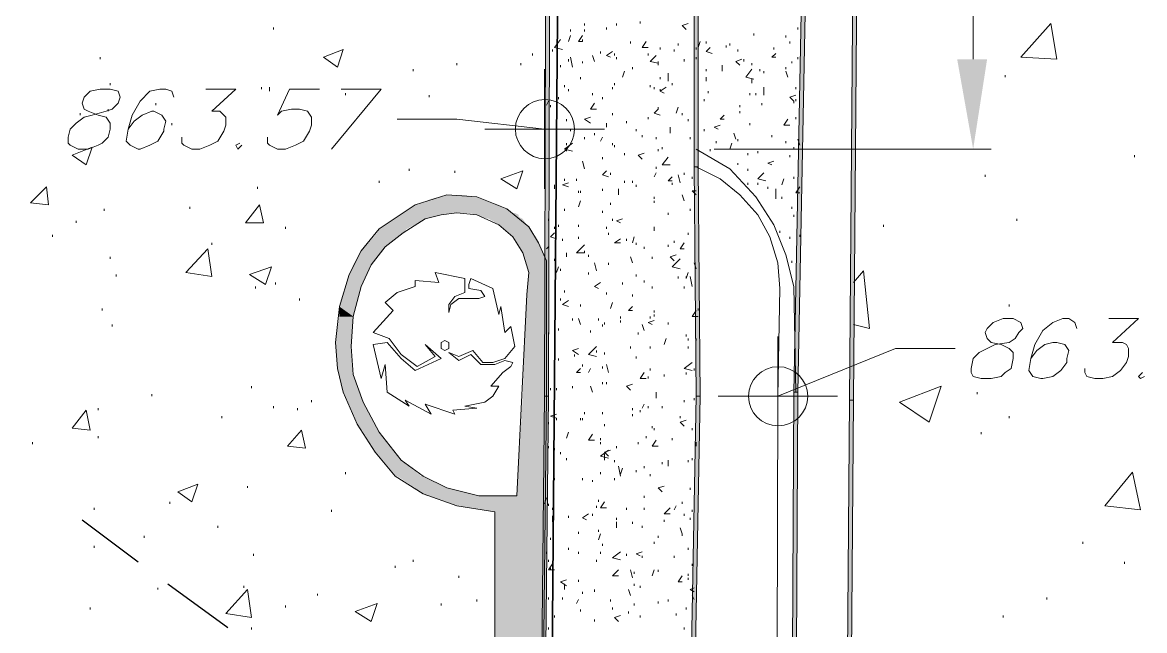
# Model space of a CAD drawing. Header units: inches. Extents: x 10 to 486, y 7 to 426.
# Drawn here: x 360.08 to 397.61, y 162.25 to 182.58 of the extents above; entities that cross this region are included whole.
import ezdxf

# ---------------------------------------------------------------- set-up
doc = ezdxf.new("R2010")
doc.units = ezdxf.units.IN
doc.header["$LTSCALE"] = 3
doc.header["$MEASUREMENT"] = 0
doc.layers.add('PDF_Geometry', color=7, linetype='Continuous', true_color=0x999999)
doc.layers.add('PDF_Solid Fills', color=7, linetype='Continuous')

msp = doc.modelspace()

# ---------------------------------------------------------------- hatches: boundary and pattern name
at = {"layer": 'PDF_Solid Fills', "true_color": 0x767676, "transparency": 33554559}
for points in [[(385.943, 170.217), (386.01, 170.217), (386.477, 194.417), (386.343, 194.417), (385.877, 170.217)], [(385.81, 144.35), (385.877, 144.35), (386.01, 170.217), (385.877, 170.217), (385.743, 144.35)]]:
    msp.add_hatch(color=8, dxfattribs=at).paths.add_polyline_path(points)

# ---------------------------------------------------------------- linework, layer by layer
at = {"layer": 'PDF_Geometry', "color": 7, "lineweight": 35}
msp.add_lwpolyline([(152.877, 30.217), (376.677, 27.083), (379.477, 363.817), (346.277, 380.083), (56.61, 152.817)], close=True, dxfattribs=at)
at = {"layer": 'PDF_Geometry', "color": 8, "lineweight": 5, "true_color": 0x767676}
for points in [[(387.743, 169.95), (387.877, 169.95), (388.277, 220.217), (388.143, 220.217)], [(385.943, 170.217), (386.01, 170.217), (386.477, 194.417), (386.343, 194.417), (385.877, 170.217)], [(385.81, 144.35), (385.877, 144.35), (386.01, 170.217), (385.877, 170.217), (385.743, 144.35)], [(387.543, 144.283), (387.677, 144.283), (387.877, 169.95), (387.743, 169.95)]]:
    msp.add_lwpolyline(points, close=True, dxfattribs=at)
at = {"layer": 'PDF_Geometry', "lineweight": 5}
for points in [[(377.543, 170.083), (377.677, 170.083), (377.743, 194.883), (377.61, 194.883)], [(382.543, 177.75), (382.677, 177.75), (382.677, 194.883), (382.543, 194.883)], [(382.61, 170.083), (382.743, 170.083), (382.677, 177.75), (382.543, 177.75)], [(377.277, 145.017), (377.41, 145.017), (377.677, 170.083), (377.543, 170.083)], [(382.143, 144.883), (382.277, 144.883), (382.743, 170.083), (382.61, 170.083)]]:
    msp.add_lwpolyline(points, close=True, dxfattribs=at)
at = {"layer": 'PDF_Geometry', "color": 7, "lineweight": 13}
for points in [[(391.877, 181.35), (391.877, 188.817)], [(377.543, 177.017), (377.543, 181.017)], [(365.143, 180.083), (365.077, 180.283), (364.877, 180.35), (364.677, 180.35), (364.343, 180.283), (364.01, 179.95), (363.743, 179.483), (363.61, 179.017), (363.543, 178.617), (363.677, 178.483), (363.943, 178.35), (364.01, 178.35), (364.343, 178.483), (364.61, 178.617), (364.81, 178.95), (364.81, 179.017), (364.877, 179.283), (364.743, 179.483), (364.477, 179.617), (364.41, 179.617), (364.077, 179.483), (363.81, 179.283), (363.61, 179.017)], [(366.21, 180.35), (367.21, 180.35), (366.41, 179.617), (366.677, 179.617), (366.81, 179.483), (366.877, 179.417), (366.877, 179.15), (366.81, 178.95), (366.61, 178.617), (366.343, 178.483), (366.01, 178.35), (365.743, 178.35), (365.477, 178.483), (365.41, 178.55), (365.41, 178.75)], [(370.01, 180.35), (369.01, 180.35), (368.61, 179.483), (368.743, 179.617), (369.077, 179.683), (369.343, 179.683), (369.61, 179.617), (369.743, 179.417), (369.743, 179.15), (369.677, 178.95), (369.477, 178.617), (369.21, 178.483), (368.877, 178.35), (368.61, 178.35), (368.343, 178.483), (368.277, 178.55), (368.277, 178.75)], [(370.743, 180.35), (372.077, 180.35), (370.41, 178.35)], [(377.543, 179.017), (374.61, 179.35), (372.61, 179.35)], [(375.543, 179.017), (379.543, 179.017)], [(367.343, 178.55), (367.21, 178.483), (367.277, 178.35), (367.41, 178.483)], [(383.21, 178.35), (392.477, 178.35)], [(395.343, 172.35), (395.277, 172.55), (395.077, 172.683), (394.877, 172.683), (394.543, 172.55), (394.21, 172.283), (393.943, 171.817), (393.81, 171.35), (393.743, 170.95), (393.877, 170.75), (394.143, 170.683), (394.21, 170.683), (394.543, 170.75), (394.81, 170.95), (395.01, 171.217), (395.01, 171.35), (395.077, 171.617), (394.943, 171.817), (394.677, 171.883), (394.543, 171.883), (394.277, 171.817), (394.01, 171.617), (393.81, 171.35)], [(396.41, 172.683), (397.41, 172.683), (396.543, 171.883), (396.877, 171.883), (397.01, 171.817), (397.077, 171.683), (397.077, 171.417), (397.01, 171.217), (396.81, 170.95), (396.543, 170.75), (396.21, 170.683), (395.943, 170.683), (395.677, 170.75), (395.61, 170.883), (395.61, 171.017)], [(385.343, 168.083), (385.343, 172.083)], [(385.343, 170.083), (389.277, 171.683), (391.277, 171.683)], [(397.543, 170.883), (397.41, 170.75), (397.477, 170.683), (397.61, 170.75)], [(383.343, 170.083), (387.343, 170.083)]]:
    msp.add_lwpolyline(points, dxfattribs=at)
at = {"layer": 'PDF_Geometry', "lineweight": 13}
for points in [[(368.477, 182.417), (368.477, 182.35)], [(378.877, 182.55), (378.877, 182.483)], [(379.61, 182.417), (379.61, 182.35)], [(379.943, 182.55), (379.943, 182.483)], [(380.743, 182.617), (380.743, 182.55)], [(382.277, 182.35), (382.143, 182.483), (382.343, 182.55)], [(386.01, 182.417), (386.01, 182.35)], [(378.343, 181.95), (378.41, 182.15)], [(378.41, 182.35), (378.41, 182.283)], [(378.81, 182.017), (378.81, 181.95), (378.677, 181.95), (378.81, 182.15)], [(378.877, 182.35), (378.877, 182.283)], [(384.543, 182.217), (384.543, 182.15)], [(385.61, 182.15), (385.61, 182.083)], [(377.81, 181.683), (377.81, 181.617)], [(378.143, 181.683), (377.877, 181.75), (378.077, 182.017)], [(380.41, 181.95), (380.41, 181.883)], [(381.01, 181.75), (380.81, 181.75), (380.943, 181.95)], [(381.41, 181.75), (381.41, 181.683)], [(381.877, 181.683), (381.877, 181.617)], [(382.01, 181.883), (382.01, 181.817)], [(382.61, 181.75), (382.61, 181.683)], [(382.677, 181.75), (382.743, 181.95)], [(382.943, 181.95), (382.943, 181.883)], [(383.143, 181.55), (382.943, 181.617), (383.077, 181.75)], [(383.61, 181.817), (383.61, 181.75)], [(383.743, 181.883), (383.743, 181.817)], [(384.01, 181.683), (384.01, 181.617)], [(385.21, 181.75), (385.21, 181.683)], [(385.743, 181.95), (385.743, 181.883)], [(362.677, 181.417), (362.677, 181.35)], [(377.143, 181.55), (377.143, 181.483)], [(378.343, 181.35), (378.343, 181.283)], [(378.477, 181.083), (378.41, 181.417)], [(379.21, 181.283), (379.143, 181.483)], [(379.41, 181.617), (379.41, 181.55)], [(379.743, 181.417), (379.61, 181.483), (379.81, 181.617)], [(379.877, 181.55), (379.877, 181.483)], [(379.943, 181.417), (379.943, 181.35)], [(381.01, 181.55), (381.01, 181.483)], [(381.343, 181.217), (381.077, 181.283), (381.277, 181.483)], [(382.21, 181.35), (382.21, 181.283)], [(382.61, 181.417), (382.61, 181.35)], [(384.077, 181.15), (383.943, 181.283), (384.143, 181.35)], [(384.21, 181.35), (384.21, 181.283)], [(385.277, 181.417), (385.143, 181.417), (385.277, 181.55)], [(386.01, 181.417), (386.01, 181.35)], [(373.143, 181.017), (373.143, 180.95)], [(374.61, 181.217), (374.61, 181.15)], [(376.743, 181.217), (376.743, 181.15)], [(378.077, 181.15), (378.077, 181.083)], [(378.81, 181.283), (378.81, 181.217)], [(380.143, 180.75), (380.21, 180.95)], [(380.477, 181.083), (380.477, 181.017)], [(381.343, 181.15), (381.343, 181.283)], [(382.943, 181.017), (382.943, 180.95)], [(383.477, 180.95), (383.477, 181.15)], [(384.543, 180.683), (384.277, 180.75), (384.477, 181.017)], [(384.477, 181.217), (384.477, 181.15)], [(384.743, 181.017), (384.743, 180.95)], [(384.877, 180.95), (384.877, 180.883)], [(385.61, 181.083), (385.61, 181.017)], [(385.677, 180.75), (385.61, 180.95)], [(385.81, 181.283), (385.81, 181.217)], [(363.01, 180.55), (363.01, 180.483)], [(378.743, 180.75), (378.743, 180.683)], [(379.877, 180.55), (379.877, 180.483)], [(381.41, 180.75), (381.41, 180.683)], [(381.677, 180.617), (381.677, 180.883)], [(381.81, 180.55), (381.81, 180.483)], [(382.943, 180.75), (382.943, 180.683), (382.943, 180.617)], [(384.477, 180.55), (384.477, 180.683)], [(392.943, 180.817), (392.943, 180.75)], [(368.077, 180.417), (368.077, 180.35)], [(368.343, 180.417), (368.343, 180.35), (368.343, 180.283)], [(370.877, 180.217), (370.877, 180.15)], [(378.21, 180.483), (378.21, 180.417)], [(378.343, 180.35), (378.343, 180.283)], [(379.143, 180.217), (379.143, 180.15)], [(379.81, 180.417), (379.81, 180.35)], [(381.077, 180.483), (381.077, 180.417)], [(381.21, 180.417), (381.21, 180.35)], [(381.543, 180.217), (381.41, 180.283), (381.61, 180.417)], [(381.41, 180.35), (381.41, 180.283)], [(383.01, 180.283), (383.01, 180.217)], [(384.41, 180.217), (384.41, 180.15)], [(384.61, 180.217), (384.61, 180.15)], [(384.877, 180.15), (384.877, 180.417)], [(385.943, 180.417), (385.943, 180.35)], [(364.543, 179.883), (364.543, 179.817)], [(373.677, 180.15), (373.677, 180.083)], [(377.61, 179.817), (377.677, 179.95)], [(377.743, 179.817), (377.743, 179.75)], [(378.01, 180.083), (378.01, 180.017)], [(379.277, 179.683), (379.077, 179.683), (379.21, 179.883)], [(379.477, 180.083), (379.477, 180.017)], [(382.877, 180.017), (382.877, 179.95)], [(384.077, 179.817), (384.077, 179.75)], [(384.81, 179.883), (384.81, 179.817)], [(385.877, 179.883), (385.877, 179.95), (385.743, 180.083), (385.943, 180.15)], [(385.943, 180.017), (385.943, 179.95)], [(362.01, 179.55), (362.01, 179.483)], [(362.943, 179.683), (362.943, 179.617)], [(379.077, 179.217), (378.877, 179.35), (379.077, 179.417)], [(379.81, 179.55), (379.81, 179.483)], [(381.01, 179.417), (381.01, 179.35)], [(381.41, 179.483), (381.21, 179.55), (381.343, 179.683), (381.343, 179.75)], [(381.943, 179.55), (382.01, 179.75)], [(382.143, 179.55), (382.143, 179.483)], [(383.543, 179.35), (383.41, 179.35), (383.543, 179.483)], [(384.077, 179.617), (384.077, 179.55)], [(385.943, 179.417), (385.943, 179.35)], [(365.077, 179.217), (365.077, 179.15)], [(378.277, 179.35), (378.277, 179.283)], [(379.61, 179.083), (379.61, 179.217)], [(380.277, 179.283), (380.277, 179.217)], [(381.743, 178.883), (381.743, 179.083)], [(382.343, 179.35), (382.343, 179.283)], [(383.343, 179.017), (383.21, 179.083), (383.41, 179.15)], [(384.41, 179.217), (384.41, 179.15)], [(385.743, 179.15), (385.543, 179.15), (385.677, 179.35)], [(378.41, 179.017), (378.41, 178.95)], [(378.877, 178.75), (378.877, 178.683)], [(379.21, 178.883), (379.21, 178.817)], [(379.41, 178.617), (379.477, 178.75)], [(380.61, 179.017), (380.61, 178.95)], [(380.81, 178.817), (380.81, 178.75)], [(381.277, 178.75), (381.277, 178.683)], [(382.41, 178.75), (382.41, 178.683)], [(382.877, 179.017), (382.877, 178.95)], [(383.943, 178.683), (383.877, 178.883)], [(385.143, 178.817), (385.143, 178.75)], [(386.077, 178.483), (386.01, 178.683)], [(378.477, 178.283), (378.21, 178.35), (378.477, 178.55)], [(378.277, 178.55), (378.277, 178.483)], [(378.277, 178.35), (378.277, 178.283)], [(379.81, 178.55), (379.81, 178.483)], [(379.877, 178.483), (379.877, 178.417)], [(381.343, 178.35), (381.343, 178.283)], [(381.477, 178.417), (381.477, 178.35)], [(383.077, 178.35), (383.077, 178.283)], [(383.277, 178.617), (383.277, 178.55)], [(383.743, 178.35), (383.81, 178.55)], [(385.61, 178.617), (385.61, 178.55)], [(385.877, 178.417), (385.877, 178.35)], [(378.877, 177.683), (378.81, 177.95)], [(379.477, 178.083), (379.477, 178.017)], [(380.21, 178.217), (380.21, 178.15)], [(380.81, 178.017), (380.677, 178.15), (380.877, 178.217)], [(381.743, 177.817), (381.477, 177.817), (381.677, 178.083)], [(384.343, 178.217), (384.343, 178.15)], [(384.677, 178.283), (384.677, 178.217)], [(385.143, 177.817), (385.01, 177.883), (385.21, 177.95)], [(385.743, 178.15), (385.743, 178.083)], [(397.277, 178.15), (397.277, 178.083)], [(373.01, 177.683), (373.01, 177.617)], [(374.543, 177.617), (374.543, 177.55)], [(379.677, 177.417), (379.477, 177.483), (379.61, 177.617)], [(379.743, 177.55), (379.743, 177.483)], [(381.21, 177.417), (381.277, 177.55)], [(381.277, 177.75), (381.277, 177.683)], [(382.21, 177.55), (382.21, 177.483)], [(384.01, 177.883), (384.01, 177.817)], [(384.343, 177.683), (384.343, 177.617)], [(384.943, 177.283), (384.677, 177.35), (384.877, 177.55)], [(372.01, 177.283), (372.01, 177.217)], [(378.343, 177.083), (378.143, 177.15), (378.343, 177.217)], [(378.21, 177.35), (378.21, 177.283)], [(378.61, 177.35), (378.61, 177.283)], [(380.21, 177.283), (380.21, 177.217)], [(380.477, 177.283), (380.477, 177.217)], [(381.81, 177.283), (381.677, 177.283), (381.81, 177.417)], [(381.81, 177.217), (381.81, 177.15)], [(382.077, 177.217), (382.01, 177.483)], [(382.477, 177.417), (382.477, 177.35)], [(384.343, 177.217), (384.343, 177.15)], [(384.677, 177.217), (384.677, 177.15)], [(385.477, 177.15), (385.543, 177.35)], [(385.877, 177.417), (385.877, 177.35)], [(392.277, 177.483), (392.277, 177.417)], [(367.943, 177.083), (367.943, 177.017)], [(377.877, 177.017), (377.877, 177.15)], [(378.677, 176.95), (378.677, 176.883)], [(378.743, 176.95), (378.743, 176.883)], [(379.477, 177.017), (379.477, 176.95)], [(380.01, 176.817), (380.01, 177.017)], [(380.61, 177.15), (380.61, 177.083)], [(382.21, 176.617), (382.143, 176.817)], [(382.61, 176.817), (382.477, 176.95), (382.61, 176.95)], [(385.01, 177.083), (385.01, 177.017)], [(385.277, 176.683), (385.277, 177.017)], [(386.077, 176.883), (385.943, 176.883), (386.077, 177.083)], [(365.677, 176.417), (365.677, 176.35)], [(378.677, 176.417), (378.743, 176.617)], [(379.743, 176.55), (379.743, 176.483)], [(381.21, 176.75), (381.21, 176.683)], [(381.21, 176.617), (381.21, 176.55)], [(385.477, 176.75), (385.477, 176.683)], [(385.81, 176.417), (385.81, 176.35)], [(362.81, 176.35), (362.81, 176.283)], [(378.21, 176.35), (378.21, 176.283)], [(379.477, 176.283), (379.477, 176.217)], [(381.677, 176.217), (381.677, 176.15)], [(382.41, 176.35), (382.41, 176.283)], [(385.877, 176.15), (385.877, 176.083)], [(361.877, 175.95), (361.877, 175.883)], [(368.877, 175.75), (368.877, 175.683)], [(377.677, 176.017), (377.677, 175.95)], [(377.877, 175.75), (377.877, 175.683)], [(378.01, 175.817), (378.01, 175.75)], [(378.677, 175.817), (378.677, 175.75)], [(379.61, 175.75), (379.61, 175.683)], [(379.81, 176.017), (379.81, 175.95)], [(380.077, 175.883), (379.943, 175.95), (380.143, 176.017)], [(381.21, 175.75), (381.21, 175.683), (381.21, 175.617)], [(388.877, 175.817), (388.877, 175.75)], [(393.343, 176.017), (393.343, 175.95)], [(361.077, 175.483), (361.077, 175.417)], [(377.943, 175.35), (377.743, 175.417), (377.877, 175.55)], [(378.143, 175.35), (378.143, 175.283)], [(378.677, 175.417), (378.677, 175.35)], [(379.677, 175.55), (379.677, 175.483)], [(380.077, 175.217), (379.877, 175.217), (380.077, 175.35)], [(380.277, 175.35), (380.277, 175.283)], [(380.477, 175.217), (380.543, 175.417)], [(381.877, 175.283), (381.877, 175.217)], [(382.343, 175.55), (382.343, 175.483)], [(385.41, 175.617), (385.41, 175.55)], [(385.743, 175.417), (385.743, 175.35)], [(386.077, 175.483), (386.077, 175.417)], [(366.41, 175.217), (366.41, 175.15)], [(377.61, 175.017), (377.677, 175.083)], [(378.877, 174.95), (378.877, 174.883), (378.61, 174.883), (378.877, 175.15)], [(380.61, 175.217), (380.61, 175.15)], [(380.877, 175.083), (380.877, 175.017)], [(381.677, 175.15), (381.677, 175.083)], [(382.21, 175.017), (382.077, 175.017), (382.21, 175.217)], [(363.01, 174.75), (363.01, 174.683)], [(377.877, 174.683), (377.877, 174.617)], [(378.277, 174.75), (378.277, 174.883)], [(379.01, 174.817), (379.01, 174.75)], [(379.277, 174.283), (379.21, 174.55)], [(379.677, 174.55), (379.677, 174.483)], [(380.477, 174.55), (380.41, 174.75)], [(381.143, 174.75), (381.143, 174.683)], [(381.877, 174.617), (381.743, 174.75), (381.943, 174.817)], [(382.077, 174.35), (381.81, 174.417), (382.077, 174.683)], [(382.61, 174.35), (382.543, 174.55)], [(385.81, 174.617), (385.81, 174.55)], [(377.943, 174.217), (378.01, 174.417)], [(378.077, 174.35), (378.077, 174.283)], [(379.01, 174.217), (379.01, 174.15)], [(382.277, 174.083), (382.277, 174.017), (382.343, 174.217)], [(387.877, 173.883), (388.21, 174.283), (388.41, 172.35), (387.877, 172.483)], [(363.21, 174.15), (363.21, 174.083)], [(368.543, 173.883), (368.543, 173.817)], [(379.343, 173.683), (379.21, 173.75), (379.41, 173.883)], [(380.143, 173.883), (380.143, 173.817)], [(380.61, 174.15), (380.61, 174.083)], [(380.877, 173.95), (380.877, 173.883)], [(382.01, 174.083), (382.01, 174.017)], [(382.477, 173.75), (382.41, 174.083)], [(367.877, 173.75), (367.877, 173.683)], [(378.21, 173.617), (378.21, 173.55)], [(379.61, 173.55), (379.61, 173.483)], [(380.477, 173.483), (380.477, 173.417)], [(381.143, 173.75), (381.143, 173.683)], [(382.21, 173.75), (382.21, 173.683)], [(369.343, 173.35), (369.343, 173.283)], [(378.077, 173.35), (378.077, 173.283)], [(378.343, 173.083), (378.143, 173.15), (378.343, 173.283)], [(378.743, 173.15), (378.743, 173.083)], [(379.743, 173.017), (379.81, 173.217)], [(380.477, 172.95), (380.343, 172.95), (380.477, 173.083)], [(393.077, 173.15), (393.077, 173.083)], [(362.743, 173.017), (362.743, 172.95)], [(378.477, 172.683), (378.477, 172.617)], [(378.743, 172.483), (378.677, 172.683)], [(379.343, 172.683), (379.343, 172.617)], [(380.077, 172.75), (380.077, 172.683)], [(381.077, 172.75), (381.077, 172.683)], [(381.21, 172.95), (381.21, 172.883)], [(381.21, 172.817), (381.21, 172.75)], [(382.677, 172.75), (382.477, 172.75), (382.61, 172.95)], [(382.677, 173.017), (382.677, 172.95)], [(363.077, 172.483), (363.077, 172.417)], [(378.01, 172.35), (378.01, 172.283)], [(379.077, 172.283), (379.077, 172.217)], [(379.477, 172.483), (379.477, 172.417)], [(379.543, 172.55), (379.543, 172.483)], [(380.077, 172.617), (380.077, 172.55)], [(380.877, 172.283), (380.81, 172.483)], [(381.143, 172.483), (381.01, 172.55), (381.21, 172.617)], [(381.677, 172.55), (381.677, 172.483)], [(377.677, 172.217), (377.677, 172.15)], [(380.677, 172.217), (380.677, 172.15)], [(381.543, 171.817), (381.61, 172.017)], [(382.277, 172.15), (382.277, 172.083)], [(382.343, 172.017), (382.343, 171.95)], [(382.61, 172.017), (382.61, 171.95)], [(378.677, 171.483), (378.477, 171.617), (378.677, 171.683)], [(379.277, 171.417), (379.01, 171.483), (379.277, 171.75)], [(379.277, 171.617), (379.277, 171.55)], [(379.543, 171.55), (379.543, 171.483)], [(380.41, 171.75), (380.41, 171.683)], [(381.077, 171.75), (381.077, 171.683)], [(382.343, 171.75), (382.343, 171.683)], [(378.01, 171.35), (378.01, 171.283)], [(378.543, 171.483), (378.543, 171.417)], [(380.61, 171.417), (380.61, 171.35)], [(382.477, 170.95), (382.21, 171.017), (382.477, 171.217)], [(377.877, 171.15), (377.877, 171.083)], [(378.743, 170.883), (378.61, 170.883), (378.743, 171.017)], [(378.81, 171.15), (378.81, 171.083)], [(379.01, 170.883), (379.077, 171.017)], [(379.477, 171.083), (379.477, 171.017)], [(379.677, 170.883), (379.61, 171.15)], [(380.943, 170.683), (380.743, 170.683), (380.877, 170.883)], [(381.077, 171.017), (381.077, 170.95)], [(381.543, 170.817), (381.543, 170.75)], [(382.277, 170.883), (382.277, 170.817)], [(382.543, 171.017), (382.543, 170.95)], [(367.743, 170.417), (367.743, 170.35)], [(378.477, 170.417), (378.477, 170.35)], [(379.143, 170.217), (379.077, 170.417)], [(379.477, 170.55), (379.477, 170.483)], [(379.61, 170.55), (379.61, 170.483)], [(380.41, 170.283), (380.277, 170.417), (380.477, 170.483)], [(381.01, 170.75), (381.01, 170.683)], [(364.41, 170.15), (364.41, 170.083)], [(377.743, 170.35), (377.743, 170.283)], [(377.943, 170.35), (377.943, 170.283)], [(381.277, 170.017), (381.277, 170.217)], [(392.01, 170.217), (392.01, 170.15)], [(362.61, 169.683), (362.61, 169.617)], [(368.477, 169.75), (368.477, 169.683)], [(369.277, 169.683), (369.277, 169.617)], [(369.743, 169.95), (369.743, 169.883)], [(380.477, 169.683), (380.477, 169.617)], [(380.81, 169.683), (380.877, 169.817)], [(381.01, 169.75), (381.01, 169.683)], [(381.477, 169.75), (381.477, 169.683)], [(382.21, 169.95), (382.21, 169.883)], [(382.543, 170.017), (382.543, 169.95)], [(382.61, 169.883), (382.61, 169.817)], [(366.743, 169.417), (366.743, 169.35)], [(377.943, 169.283), (377.943, 169.35), (377.743, 169.417), (377.943, 169.483)], [(378.743, 169.35), (378.743, 169.283)], [(378.81, 169.35), (378.81, 169.283)], [(378.877, 169.55), (378.877, 169.483)], [(379.477, 169.55), (379.477, 169.483)], [(380.477, 169.483), (380.477, 169.417)], [(380.743, 169.617), (380.743, 169.55)], [(382.077, 169.417), (382.077, 169.35)], [(382.21, 169.083), (382.077, 169.217), (382.277, 169.283)], [(393.077, 169.417), (393.077, 169.35)], [(377.677, 169.217), (377.677, 169.15)], [(377.877, 169.217), (377.877, 169.15)], [(379.543, 169.15), (379.543, 169.083)], [(381.143, 169.083), (381.143, 169.017)], [(381.21, 169.017), (381.21, 168.95)], [(382.477, 169.017), (382.477, 168.95)], [(360.41, 168.55), (360.41, 168.483)], [(362.61, 168.75), (362.61, 168.683)], [(378.277, 168.683), (378.343, 168.883)], [(379.21, 168.617), (379.01, 168.617), (379.143, 168.817)], [(379.41, 168.683), (379.41, 168.617)], [(379.41, 168.55), (379.41, 168.483)], [(380.677, 168.55), (380.677, 168.483)], [(380.943, 168.75), (380.943, 168.683)], [(381.343, 168.417), (381.143, 168.417), (381.277, 168.617)], [(381.81, 168.683), (381.81, 168.617)], [(382.61, 168.417), (382.61, 168.55)], [(392.143, 168.883), (392.143, 168.817)], [(377.677, 168.417), (377.677, 168.35)], [(377.877, 168.35), (377.877, 168.283)], [(378.077, 168.217), (378.077, 168.15)], [(379.677, 168.017), (379.41, 168.083), (379.677, 168.283)], [(379.677, 168.083), (379.543, 168.217), (379.743, 168.283)], [(379.543, 167.95), (379.543, 168.15)], [(379.943, 168.417), (379.943, 168.35)], [(378.277, 168.017), (378.277, 167.95)], [(379.877, 167.95), (379.877, 167.883)], [(381.477, 167.883), (381.477, 167.817)], [(381.677, 167.75), (381.677, 167.95)], [(382.343, 167.95), (382.343, 167.883)], [(382.477, 168.017), (382.477, 167.95)], [(370.877, 167.55), (370.877, 167.483)], [(379.41, 167.55), (379.41, 167.483)], [(380.077, 167.417), (380.01, 167.75)], [(380.077, 167.483), (380.143, 167.683)], [(380.61, 167.617), (380.61, 167.55)], [(380.877, 167.75), (380.877, 167.683)], [(381.077, 167.483), (381.077, 167.417)], [(367.61, 167.083), (367.61, 167.017)], [(377.877, 167.35), (377.877, 167.283)], [(378.81, 167.35), (378.81, 167.283)], [(379.143, 167.283), (379.143, 167.217)], [(379.877, 167.35), (379.877, 167.283)], [(381.477, 166.883), (381.343, 167.017), (381.543, 167.083)], [(377.543, 166.483), (377.61, 166.683)], [(380.877, 166.75), (380.877, 166.683)], [(382.41, 167.017), (382.41, 166.95)], [(362.477, 166.35), (362.477, 166.283)], [(365.01, 166.55), (365.01, 166.483)], [(370.41, 166.283), (370.41, 166.217)], [(377.677, 166.483), (377.677, 166.417)], [(377.81, 166.35), (377.81, 166.283)], [(379.277, 166.417), (379.277, 166.35)], [(379.343, 166.617), (379.343, 166.55)], [(379.61, 166.35), (379.41, 166.35), (379.543, 166.55)], [(380.277, 166.35), (380.277, 166.283)], [(380.877, 166.35), (380.877, 166.283)], [(381.743, 166.15), (381.543, 166.15), (381.743, 166.35)], [(381.877, 166.283), (381.943, 166.417)], [(382.143, 166.55), (382.143, 166.483)], [(382.477, 166.283), (382.477, 166.217)], [(377.81, 165.883), (377.81, 166.083)], [(378.943, 165.95), (378.81, 166.017), (379.01, 166.15)], [(379.143, 166.15), (379.143, 166.083)], [(379.943, 166.017), (379.943, 165.95)], [(381.543, 165.95), (381.543, 165.883)], [(382.21, 166.15), (382.21, 166.083)], [(382.41, 166.017), (382.41, 165.95)], [(366.61, 165.75), (366.61, 165.683)], [(378.677, 165.55), (378.677, 165.483)], [(379.343, 165.617), (379.343, 165.55)], [(379.943, 165.683), (379.943, 165.883)], [(380.477, 165.883), (380.477, 165.817)], [(380.81, 165.75), (380.81, 165.683)], [(382.143, 165.417), (382.143, 165.483), (382.077, 165.683)], [(364.143, 165.417), (364.143, 165.35)], [(377.743, 165.35), (377.743, 165.283)], [(379.343, 165.283), (379.41, 165.483)], [(379.477, 165.15), (379.477, 165.083)], [(381.21, 165.217), (381.21, 165.15)], [(381.343, 165.417), (381.343, 165.35)], [(395.543, 165.217), (395.543, 165.15)], [(362.477, 165.083), (362.477, 165.017)], [(367.81, 164.817), (367.81, 164.75)], [(377.61, 164.883), (377.61, 164.817)], [(378.343, 165.017), (378.343, 164.95)], [(378.677, 164.883), (378.677, 164.817)], [(379.41, 164.883), (379.41, 164.817)], [(380.077, 164.617), (379.81, 164.683), (380.077, 164.883)], [(380.277, 164.817), (380.277, 164.75)], [(380.743, 164.75), (380.61, 164.817), (380.81, 164.883)], [(382.343, 165.017), (382.343, 164.95)], [(372.543, 164.417), (372.543, 164.35)], [(373.143, 164.617), (373.143, 164.55)], [(377.677, 164.617), (377.677, 164.55)], [(377.877, 164.283), (377.677, 164.283), (377.81, 164.483)], [(379.277, 164.617), (379.277, 164.55)], [(380.81, 164.75), (380.81, 164.683)], [(381.877, 164.75), (381.877, 164.683)], [(382.477, 164.483), (382.477, 164.417)], [(396.943, 164.55), (396.943, 164.483)], [(374.677, 164.083), (374.677, 164.017)], [(377.743, 164.35), (377.743, 164.283)], [(380.01, 164.083), (379.81, 164.083), (380.01, 164.283)], [(380.477, 164.017), (380.41, 164.283)], [(380.543, 164.217), (380.543, 164.15)], [(381.143, 164.083), (381.21, 164.283)], [(381.343, 164.283), (381.343, 164.217)], [(382.143, 163.883), (382.01, 163.883), (382.143, 164.083)], [(382.343, 164.15), (382.343, 164.083)], [(364.61, 163.683), (364.61, 163.617)], [(367.477, 163.75), (367.477, 163.683)], [(377.543, 163.817), (377.543, 163.75)], [(378.277, 163.75), (378.077, 163.883), (378.277, 163.95)], [(378.21, 163.617), (378.21, 163.817)], [(378.677, 163.95), (378.677, 163.883)], [(380.543, 163.817), (380.543, 163.75)], [(380.743, 163.75), (380.743, 163.683)], [(382.343, 164.017), (382.343, 163.95)], [(382.543, 163.55), (382.41, 163.617), (382.543, 163.683)], [(369.943, 163.483), (369.943, 163.417)], [(375.277, 163.283), (375.277, 163.217)], [(377.677, 163.35), (377.677, 163.283)], [(378.143, 163.35), (378.143, 163.283)], [(378.61, 163.15), (378.677, 163.283)], [(378.81, 163.55), (378.81, 163.483)], [(379.21, 163.617), (379.21, 163.55)], [(379.743, 163.283), (379.743, 163.217)], [(380.41, 163.417), (380.343, 163.617)], [(381.677, 163.283), (381.677, 163.217)], [(382.543, 163.283), (382.477, 163.417)], [(394.343, 163.35), (394.343, 163.283)], [(362.343, 163.017), (362.343, 162.95)], [(368.877, 163.083), (368.877, 163.017)], [(374.077, 163.15), (374.077, 163.083)], [(378.743, 162.95), (378.743, 162.883)], [(379.81, 163.017), (379.81, 162.95)], [(380.543, 163.15), (380.543, 163.083)], [(381.343, 163.217), (381.343, 163.15)], [(382.277, 163.017), (382.277, 162.95)], [(377.877, 162.75), (377.877, 162.683)], [(379.21, 162.617), (379.21, 162.55)], [(380.01, 162.55), (379.877, 162.683), (380.077, 162.75)], [(380.343, 162.883), (380.343, 162.817)], [(380.743, 162.75), (380.743, 162.683)], [(381.943, 162.817), (381.943, 162.75)], [(392.877, 162.75), (392.877, 162.683)], [(367.743, 162.35), (367.743, 162.283)], [(377.677, 162.35), (377.677, 162.283)], [(382.21, 162.35), (382.21, 162.283)]]:
    msp.add_lwpolyline(points, dxfattribs=at)
for points in [[(394.477, 182.55), (394.677, 181.35), (393.477, 181.417)], [(370.81, 181.683), (370.61, 181.083), (370.143, 181.417)], [(384.01, 178.617), (384.01, 178.683)], [(362.41, 178.417), (362.21, 177.817), (361.743, 178.15)], [(376.81, 177.617), (376.61, 177.017), (376.077, 177.35)], [(360.877, 177.083), (360.943, 176.483), (360.343, 176.55)], [(368.01, 176.483), (368.143, 175.883), (367.543, 175.883)], [(366.41, 174.083), (365.543, 174.217), (366.277, 175.017)], [(368.41, 174.417), (368.21, 173.817), (367.677, 174.15)], [(375.277, 169.683), (374.877, 169.75), (375.543, 169.883), (375.81, 170.083), (376.01, 170.417), (375.743, 170.417), (376.143, 170.883), (376.41, 171.083), (376.477, 171.217), (376.21, 171.283), (375.877, 171.15), (375.41, 171.15), (375.077, 171.483), (374.677, 171.283), (374.343, 171.55), (374.677, 171.417), (375.143, 171.617), (375.477, 171.217), (375.81, 171.217), (376.21, 171.35), (376.543, 171.75), (376.41, 172.417), (376.21, 172.217), (376.077, 173.083), (376.01, 172.817), (375.81, 173.683), (375.077, 174.017), (375.01, 173.817), (375.01, 173.683), (375.41, 173.617), (375.543, 173.417), (375.343, 173.35), (374.677, 173.35), (374.41, 173.15), (374.343, 172.883), (374.343, 173.15), (374.543, 173.417), (374.877, 173.55), (374.877, 174.017), (373.877, 174.217), (374.01, 173.883), (373.21, 173.95), (373.21, 173.75), (372.61, 173.55), (372.21, 173.217), (372.477, 172.95), (371.81, 172.217), (372.343, 172.017), (372.743, 171.483), (373.277, 171.083), (373.877, 171.417), (373.543, 171.817), (374.077, 171.35), (373.21, 170.95), (372.743, 171.35), (372.277, 171.883), (371.81, 171.817), (372.077, 170.683), (372.21, 171.15), (372.277, 170.217), (373.01, 169.75), (372.877, 169.95), (373.743, 169.483), (373.543, 169.817), (374.543, 169.483), (374.477, 169.617)], [(374.343, 171.75), (374.343, 171.883), (374.21, 171.95), (374.077, 171.883), (374.077, 171.683), (374.21, 171.617), (374.343, 171.683)], [(390.81, 170.417), (390.41, 169.217), (389.41, 169.883)], [(362.21, 169.617), (362.343, 168.95), (361.743, 169.017)], [(369.41, 168.95), (369.543, 168.35), (368.943, 168.417)], [(397.21, 167.55), (397.477, 166.283), (396.277, 166.417)], [(365.943, 167.15), (365.743, 166.55), (365.277, 166.883)], [(378.343, 166.017), (378.343, 166.083)], [(367.743, 162.683), (366.877, 162.817), (367.61, 163.617)], [(371.943, 163.15), (371.743, 162.55), (371.21, 162.883)]]:
    msp.add_lwpolyline(points, close=True, dxfattribs=at)
at = {"layer": 'PDF_Geometry', "color": 7, "lineweight": 13}
for points in [[(362.677, 180.35), (362.343, 180.283), (362.143, 180.083), (362.077, 179.883), (362.143, 179.683), (362.277, 179.617), (362.61, 179.483), (362.877, 179.417), (363.01, 179.217), (363.01, 179.017), (362.943, 178.75), (362.743, 178.55), (362.61, 178.483), (362.277, 178.35), (361.943, 178.35), (361.677, 178.483), (361.61, 178.55), (361.61, 178.75), (361.677, 179.017), (361.877, 179.217), (362.143, 179.417), (362.41, 179.483), (362.877, 179.617), (363.077, 179.683), (363.277, 179.883), (363.343, 180.083), (363.277, 180.283), (363.01, 180.35)], [(392.877, 172.683), (392.543, 172.55), (392.343, 172.35), (392.277, 172.217), (392.343, 172.017), (392.477, 171.883), (392.81, 171.817), (393.077, 171.683), (393.21, 171.55), (393.21, 171.35), (393.143, 171.017), (392.943, 170.883), (392.81, 170.75), (392.477, 170.683), (392.143, 170.683), (391.877, 170.75), (391.81, 170.883), (391.81, 171.017), (391.877, 171.35), (392.077, 171.55), (392.343, 171.683), (392.61, 171.817), (393.077, 171.883), (393.277, 172.017), (393.41, 172.217), (393.543, 172.35), (393.477, 172.55), (393.21, 172.683)]]:
    msp.add_lwpolyline(points, close=True, dxfattribs=at)
at = {"layer": 'PDF_Geometry', "color": 8, "lineweight": 13, "true_color": 0x767676}
for points in [[(385.943, 170.217), (385.877, 173.75), (385.61, 174.817), (385.21, 175.817), (384.61, 176.75), (383.743, 177.683), (382.61, 178.35)], [(382.143, 67.217), (383.143, 68.217), (383.877, 69.35), (384.543, 71.017), (384.61, 95.283), (384.943, 119.95), (385.277, 144.55), (385.343, 170.083), (385.41, 173.683), (385.343, 174.55), (385.077, 175.417), (384.677, 176.15), (384.077, 176.817), (383.41, 177.35), (382.61, 177.75)]]:
    msp.add_lwpolyline(points, dxfattribs=at)
at = {"layer": 'PDF_Geometry', "lineweight": 5}
for points in [[(382.543, 177.75), (382.543, 177.75)], [(377.677, 170.083), (377.677, 170.083)], [(382.743, 170.083), (382.743, 170.083)]]:
    msp.add_lwpolyline(points, dxfattribs=at)
at = {"layer": 'PDF_Geometry', "color": 9, "lineweight": 13, "true_color": 0xbbbbbb}
msp.add_lwpolyline([(375.877, 155.817), (375.877, 166.217), (374.61, 166.417), (373.477, 166.817), (372.543, 167.417), (371.877, 168.217), (371.277, 169.15), (370.81, 170.217), (370.61, 171.017), (370.543, 171.883), (370.677, 173.083), (371.01, 174.15), (371.41, 174.95), (372.01, 175.683), (373.21, 176.483), (374.277, 176.817), (375.277, 176.75), (376.277, 176.35), (377.01, 175.75), (377.343, 175.217), (377.61, 174.617), (377.61, 170.083), (377.343, 146.217)], dxfattribs=at)
msp.add_lwpolyline([(376.943, 173.483), (377.01, 174.217), (376.81, 174.883), (376.477, 175.417), (376.01, 175.817), (375.277, 176.15), (374.61, 176.217), (374.077, 176.15), (373.543, 176.017), (372.81, 175.55), (372.21, 175.083), (371.743, 174.483), (371.41, 173.75), (371.143, 172.75), (371.077, 171.75), (371.143, 170.817), (371.477, 169.883), (372.01, 168.883), (372.743, 167.95), (373.477, 167.417), (374.277, 167.017), (375.343, 166.75), (376.61, 166.75)], close=True, dxfattribs=at)
at = {"layer": 'PDF_Geometry', "color": 8, "lineweight": 5, "true_color": 0x767676}
msp.add_lwpolyline([(385.877, 170.217), (385.877, 170.217)], dxfattribs=at)
at = {"layer": 'PDF_Geometry', "color": 7, "lineweight": 25}
for points in [[(362.077, 165.95), (363.943, 164.55)], [(364.943, 163.817), (366.943, 162.35)]]:
    msp.add_lwpolyline(points, dxfattribs=at)
at = {"layer": 'PDF_Geometry', "color": 7, "lineweight": 13}
for centre in [(377.554, 179.017), (385.354, 170.083)]:
    msp.add_circle(centre, 0.989, dxfattribs=at)
at = {"layer": 'PDF_Solid Fills', "color": 8, "lineweight": 5, "true_color": 0x767676, "transparency": 33554559}
for points in [[(387.743, 169.95), (387.877, 169.95), (388.143, 220.217), (388.277, 220.217)], [(387.543, 144.283), (387.677, 144.283), (387.743, 169.95), (387.877, 169.95)]]:
    msp.add_solid(points, dxfattribs=at)
at = {"layer": 'PDF_Solid Fills', "color": 253, "lineweight": 5, "true_color": 0x999999, "transparency": 33554559}
for points in [[(377.543, 170.083), (377.677, 170.083), (377.61, 194.883), (377.743, 194.883)], [(382.543, 177.75), (382.677, 177.75), (382.543, 194.883), (382.677, 194.883)], [(382.61, 170.083), (382.743, 170.083), (382.543, 177.75), (382.677, 177.75)], [(377.277, 145.017), (377.41, 145.017), (377.543, 170.083), (377.677, 170.083)], [(382.143, 144.883), (382.277, 144.883), (382.61, 170.083), (382.743, 170.083)]]:
    msp.add_solid(points, dxfattribs=at)
at = {"layer": 'PDF_Solid Fills', "lineweight": 13, "transparency": 33554559}
msp.add_solid([(391.343, 181.35), (392.343, 181.35), (391.877, 178.35)], dxfattribs=at)
at = {"layer": 'PDF_Solid Fills', "color": 253, "lineweight": 13, "true_color": 0x999999, "transparency": 33554559}
for points in [[(374.277, 176.817), (374.01, 176.75), (375.277, 176.75)], [(374.277, 176.817), (374.81, 176.817), (375.277, 176.75)], [(373.21, 176.483), (373.01, 176.35), (376.277, 176.35)], [(373.477, 176.55), (373.21, 176.483), (376.01, 176.483)], [(373.21, 176.483), (376.01, 176.483), (376.277, 176.35)], [(373.743, 176.683), (373.477, 176.55), (375.81, 176.55)], [(373.477, 176.55), (375.81, 176.55), (376.01, 176.483)], [(374.01, 176.75), (373.743, 176.683), (375.41, 176.683)], [(373.743, 176.683), (375.41, 176.683), (375.81, 176.55)], [(374.01, 176.75), (375.277, 176.75), (375.41, 176.683)], [(372.61, 176.083), (372.477, 176.017), (373.543, 176.017)], [(372.743, 176.15), (372.61, 176.083), (373.877, 176.083)], [(372.61, 176.083), (373.877, 176.083), (373.543, 176.017)], [(372.81, 176.217), (372.743, 176.15), (374.077, 176.15)], [(372.743, 176.15), (374.077, 176.15), (373.877, 176.083)], [(373.01, 176.35), (372.81, 176.217), (376.477, 176.217)], [(372.81, 176.217), (374.61, 176.217), (374.077, 176.15)], [(373.01, 176.35), (376.277, 176.35), (376.477, 176.217)], [(374.943, 176.217), (375.277, 176.15), (376.677, 176.15)], [(374.943, 176.217), (376.543, 176.217), (376.677, 176.15)], [(375.277, 176.15), (375.41, 176.083), (376.677, 176.083)], [(375.277, 176.15), (376.677, 176.15), (376.677, 176.083)], [(375.41, 176.083), (375.677, 176.017), (376.81, 176.017)], [(375.41, 176.083), (376.677, 176.083), (376.81, 176.017)], [(372.01, 175.683), (371.943, 175.55), (372.81, 175.55)], [(372.477, 176.017), (372.01, 175.683), (372.943, 175.683)], [(372.01, 175.683), (372.943, 175.683), (372.81, 175.55)], [(372.477, 176.017), (373.543, 176.017), (372.943, 175.683)], [(375.677, 176.017), (376.01, 175.817), (376.943, 175.817)], [(375.677, 176.017), (376.81, 176.017), (376.943, 175.817)], [(376.01, 175.817), (376.077, 175.75), (377.01, 175.75)], [(376.01, 175.817), (376.943, 175.817), (377.01, 175.75)], [(376.077, 175.75), (376.477, 175.417), (377.21, 175.417)], [(376.077, 175.75), (377.01, 175.75), (377.21, 175.417)], [(371.943, 175.55), (371.543, 175.083), (372.21, 175.083)], [(371.943, 175.55), (372.81, 175.55), (372.21, 175.083)], [(376.477, 175.417), (376.61, 175.217), (377.343, 175.217)], [(376.477, 175.417), (377.21, 175.417), (377.343, 175.217)], [(371.41, 174.95), (371.143, 174.483), (371.743, 174.483)], [(371.543, 175.083), (371.41, 174.95), (372.143, 174.95)], [(371.41, 174.95), (372.143, 174.95), (371.743, 174.483)], [(371.543, 175.083), (372.21, 175.083), (372.143, 174.95)], [(376.61, 175.217), (376.81, 174.883), (377.477, 174.883)], [(376.61, 175.217), (377.343, 175.217), (377.477, 174.883)], [(376.81, 174.883), (376.877, 174.617), (377.61, 174.617)], [(376.81, 174.883), (377.477, 174.883), (377.61, 174.617)], [(376.877, 174.617), (377.01, 174.217), (377.61, 174.217)], [(376.877, 174.617), (377.61, 174.617), (377.61, 174.217)], [(371.143, 174.483), (371.01, 174.15), (371.61, 174.15)], [(371.143, 174.483), (371.743, 174.483), (371.61, 174.15)], [(377.01, 174.217), (376.943, 173.483), (377.61, 173.483)], [(377.01, 174.217), (377.61, 174.217), (377.61, 173.483)], [(371.01, 174.15), (370.877, 173.75), (371.41, 173.75)], [(371.01, 174.15), (371.61, 174.15), (371.41, 173.75)], [(370.877, 173.75), (370.677, 173.083), (371.21, 173.083)], [(370.877, 173.75), (371.41, 173.75), (371.21, 173.083)], [(376.943, 173.483), (376.81, 170.083), (377.61, 170.083)], [(376.943, 173.483), (377.61, 173.483), (377.61, 170.083)], [(370.677, 173.083), (370.677, 172.75), (371.143, 172.75)], [(370.677, 173.083), (371.21, 173.083), (371.143, 172.75)], [(370.677, 172.75), (370.543, 171.883), (371.077, 171.883)], [(370.677, 172.75), (371.143, 172.75), (371.077, 171.883)], [(370.543, 171.883), (370.543, 171.75), (371.077, 171.75)], [(370.543, 171.883), (371.077, 171.883), (371.077, 171.75)], [(370.543, 171.75), (370.61, 171.017), (371.143, 171.017)], [(370.543, 171.75), (371.077, 171.75), (371.143, 171.017)], [(370.61, 171.017), (370.677, 170.817), (371.143, 170.817)], [(370.61, 171.017), (371.143, 171.017), (371.143, 170.817)], [(370.677, 170.817), (370.81, 170.217), (371.343, 170.217)], [(370.677, 170.817), (371.143, 170.817), (371.343, 170.217)], [(370.81, 170.217), (370.943, 169.883), (371.477, 169.883)], [(370.81, 170.217), (371.343, 170.217), (371.477, 169.883)], [(376.81, 170.083), (376.61, 166.75), (377.543, 166.75)], [(376.81, 170.083), (377.61, 170.083), (377.543, 166.75)], [(370.943, 169.883), (371.277, 169.15), (371.877, 169.15)], [(370.943, 169.883), (371.477, 169.883), (371.877, 169.15)], [(371.277, 169.15), (371.477, 168.883), (372.01, 168.883)], [(371.277, 169.15), (371.877, 169.15), (372.01, 168.883)], [(371.477, 168.883), (371.877, 168.217), (372.543, 168.217)], [(371.477, 168.883), (372.01, 168.883), (372.543, 168.217)], [(371.877, 168.217), (372.077, 167.95), (372.743, 167.95)], [(371.877, 168.217), (372.543, 168.217), (372.743, 167.95)], [(372.077, 167.95), (372.543, 167.417), (373.41, 167.417)], [(372.077, 167.95), (372.743, 167.95), (373.41, 167.417)], [(372.61, 167.417), (373.21, 167.017), (374.277, 167.017)], [(372.61, 167.417), (373.477, 167.417), (374.277, 167.017)], [(373.21, 167.017), (373.477, 166.817), (375.077, 166.817)], [(373.21, 167.017), (374.277, 167.017), (375.077, 166.817)], [(373.477, 166.817), (373.61, 166.75), (375.343, 166.75)], [(373.477, 166.817), (375.077, 166.817), (375.343, 166.75)], [(373.677, 166.75), (374.61, 166.417), (377.543, 166.417)], [(373.677, 166.75), (377.543, 166.75), (377.543, 166.417)], [(374.61, 166.417), (375.877, 166.217), (377.543, 166.217)], [(374.61, 166.417), (377.543, 166.417), (377.543, 166.217)], [(375.877, 166.217), (375.877, 155.817), (377.477, 155.817)], [(375.877, 166.217), (377.543, 166.217), (377.477, 155.817)]]:
    msp.add_solid(points, dxfattribs=at)

doc.saveas('drawing.dxf')
